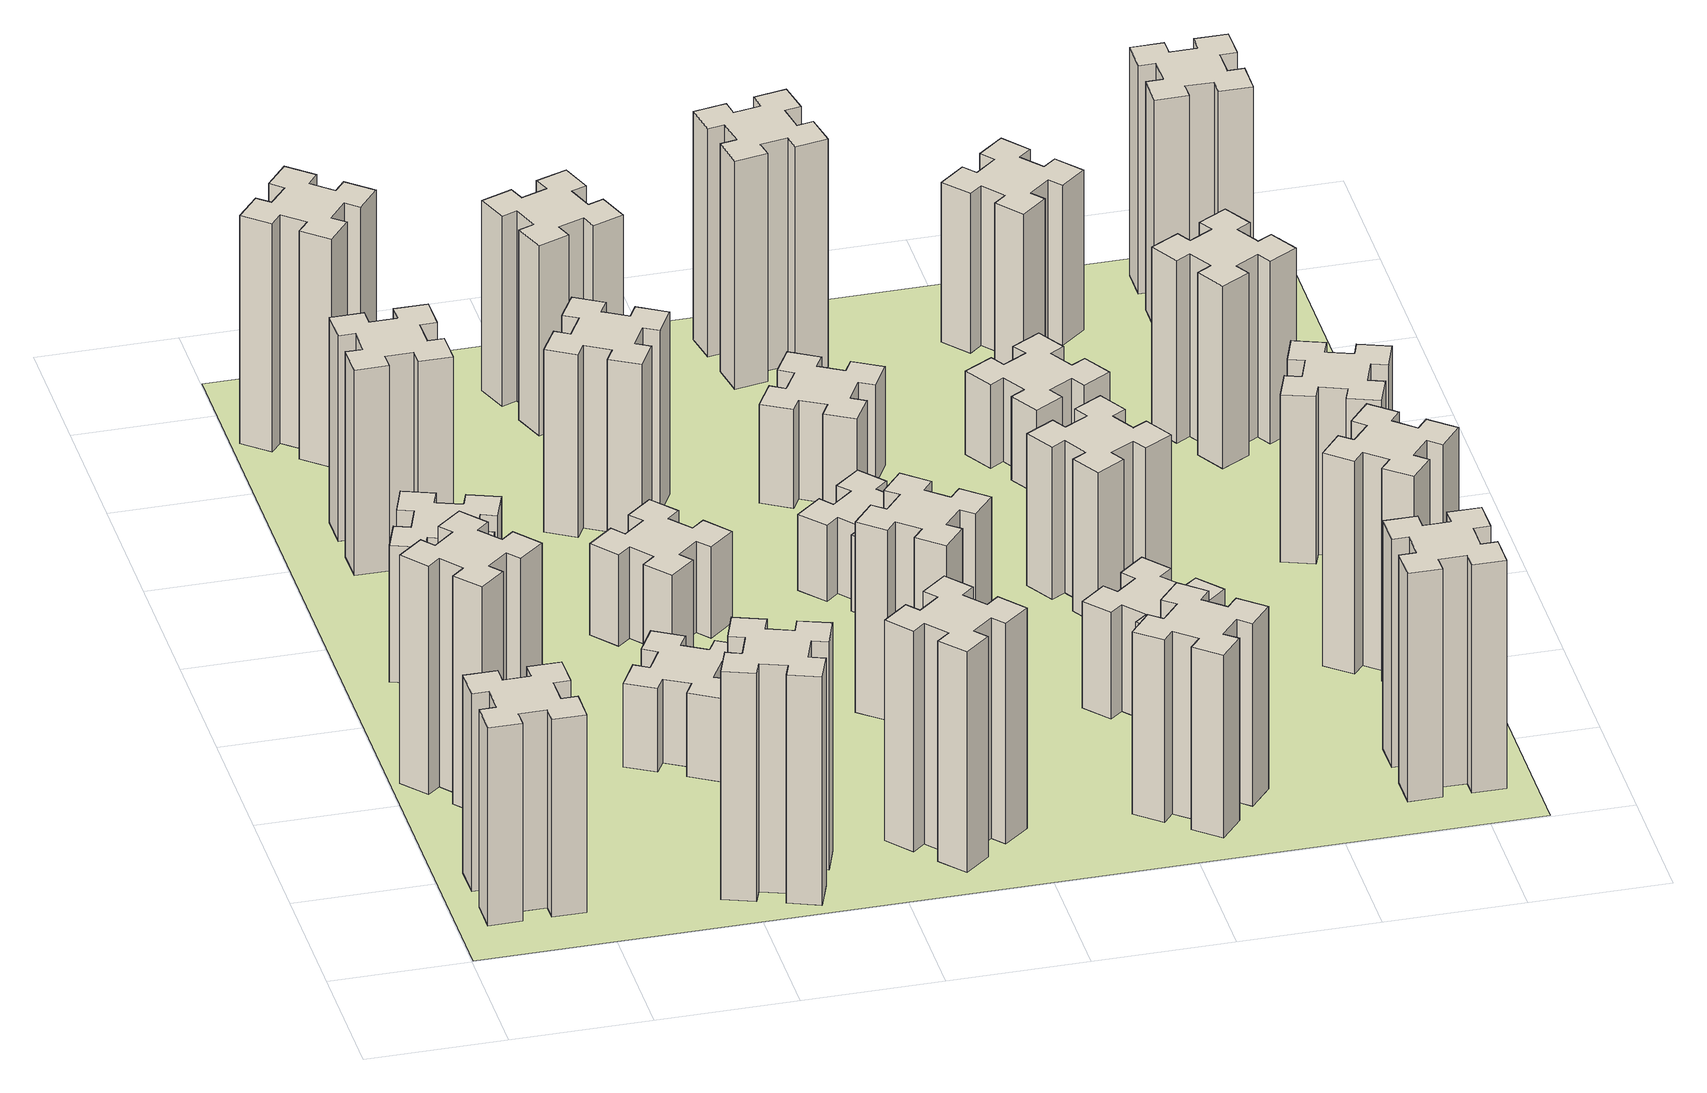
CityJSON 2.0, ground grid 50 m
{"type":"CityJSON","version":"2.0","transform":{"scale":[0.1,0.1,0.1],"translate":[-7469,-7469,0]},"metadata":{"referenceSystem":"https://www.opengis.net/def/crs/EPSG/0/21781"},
"CityObjects":{
"building1":{"type":"Building","attributes":{"class":"1000","function":"1000","usage":"1000","yearOfConstruction":2016,"roofType":"1000","measuredHeight":78,"storeysAboveGround":30,"storeysBelowGround":0},"geometry":[{"type":"Solid","lod":"1","boundaries":[[[[0,1,2,3,4,5,6,7,8,9,10,11,12,13,14,15,16,17,18,19]],[[17,16,20,21]],[[16,15,22,20]],[[15,14,23,22]],[[14,13,24,23]],[[13,12,25,24]],[[12,11,26,25]],[[11,10,27,26]],[[10,9,28,27]],[[9,8,29,28]],[[8,7,30,29]],[[7,6,31,30]],[[6,5,32,31]],[[5,4,33,32]],[[4,3,34,33]],[[3,2,35,34]],[[2,1,36,35]],[[1,0,37,36]],[[0,19,38,37]],[[19,18,39,38]],[[18,17,21,39]],[[24,25,26,27,28,29,30,31,32,33,34,35,36,37,38,39,21,20,22,23]]]]}]},
"building2":{"type":"Building","attributes":{"class":"1000","function":"1000","usage":"1000","yearOfConstruction":2016,"roofType":"1000","measuredHeight":90,"storeysAboveGround":30,"storeysBelowGround":0},"geometry":[{"type":"Solid","lod":"1","boundaries":[[[[40,41,42,43,44,45,46,47,48,49,50,51,52,53,54,55,56,57,58,59]],[[57,56,60,61]],[[56,55,62,60]],[[55,54,63,62]],[[54,53,64,63]],[[53,52,65,64]],[[52,51,66,65]],[[51,50,67,66]],[[50,49,68,67]],[[49,48,69,68]],[[48,47,70,69]],[[47,46,71,70]],[[46,45,72,71]],[[45,44,73,72]],[[44,43,74,73]],[[43,42,75,74]],[[42,41,76,75]],[[41,40,77,76]],[[40,59,78,77]],[[59,58,79,78]],[[58,57,61,79]],[[64,65,66,67,68,69,70,71,72,73,74,75,76,77,78,79,61,60,62,63]]]]}]},
"building3":{"type":"Building","attributes":{"class":"1000","function":"1000","usage":"1000","yearOfConstruction":2016,"roofType":"1000","measuredHeight":54,"storeysAboveGround":30,"storeysBelowGround":0},"geometry":[{"type":"Solid","lod":"1","boundaries":[[[[80,81,82,83,84,85,86,87,88,89,90,91,92,93,94,95,96,97,98,99]],[[97,96,100,101]],[[96,95,102,100]],[[95,94,103,102]],[[94,93,104,103]],[[93,92,105,104]],[[92,91,106,105]],[[91,90,107,106]],[[90,89,108,107]],[[89,88,109,108]],[[88,87,110,109]],[[87,86,111,110]],[[86,85,112,111]],[[85,84,113,112]],[[84,83,114,113]],[[83,82,115,114]],[[82,81,116,115]],[[81,80,117,116]],[[80,99,118,117]],[[99,98,119,118]],[[98,97,101,119]],[[104,105,106,107,108,109,110,111,112,113,114,115,116,117,118,119,101,100,102,103]]]]}]},
"building4":{"type":"Building","attributes":{"class":"1000","function":"1000","usage":"1000","yearOfConstruction":2016,"roofType":"1000","measuredHeight":81,"storeysAboveGround":30,"storeysBelowGround":0},"geometry":[{"type":"Solid","lod":"1","boundaries":[[[[120,121,122,123,124,125,126,127,128,129,130,131,132,133,134,135,136,137,138,139]],[[137,136,140,141]],[[136,135,142,140]],[[135,134,143,142]],[[134,133,144,143]],[[133,132,145,144]],[[132,131,146,145]],[[131,130,147,146]],[[130,129,148,147]],[[129,128,149,148]],[[128,127,150,149]],[[127,126,151,150]],[[126,125,152,151]],[[125,124,153,152]],[[124,123,154,153]],[[123,122,155,154]],[[122,121,156,155]],[[121,120,157,156]],[[120,139,158,157]],[[139,138,159,158]],[[138,137,141,159]],[[144,145,146,147,148,149,150,151,152,153,154,155,156,157,158,159,141,140,142,143]]]]}]},
"building5":{"type":"Building","attributes":{"class":"1000","function":"1000","usage":"1000","yearOfConstruction":2016,"roofType":"1000","measuredHeight":90,"storeysAboveGround":30,"storeysBelowGround":0},"geometry":[{"type":"Solid","lod":"1","boundaries":[[[[160,161,162,163,164,165,166,167,168,169,170,171,172,173,174,175,176,177,178,179]],[[177,176,180,181]],[[176,175,182,180]],[[175,174,183,182]],[[174,173,184,183]],[[173,172,185,184]],[[172,171,186,185]],[[171,170,187,186]],[[170,169,188,187]],[[169,168,189,188]],[[168,167,190,189]],[[167,166,191,190]],[[166,165,192,191]],[[165,164,193,192]],[[164,163,194,193]],[[163,162,195,194]],[[162,161,196,195]],[[161,160,197,196]],[[160,179,198,197]],[[179,178,199,198]],[[178,177,181,199]],[[184,185,186,187,188,189,190,191,192,193,194,195,196,197,198,199,181,180,182,183]]]]}]},
"building6":{"type":"Building","attributes":{"class":"1000","function":"1000","usage":"1000","yearOfConstruction":2016,"roofType":"1000","measuredHeight":90,"storeysAboveGround":30,"storeysBelowGround":0},"geometry":[{"type":"Solid","lod":"1","boundaries":[[[[200,201,202,203,204,205,206,207,208,209,210,211,212,213,214,215,216,217,218,219]],[[217,216,220,221]],[[216,215,222,220]],[[215,214,223,222]],[[214,213,224,223]],[[213,212,225,224]],[[212,211,226,225]],[[211,210,227,226]],[[210,209,228,227]],[[209,208,229,228]],[[208,207,230,229]],[[207,206,231,230]],[[206,205,232,231]],[[205,204,233,232]],[[204,203,234,233]],[[203,202,235,234]],[[202,201,236,235]],[[201,200,237,236]],[[200,219,238,237]],[[219,218,239,238]],[[218,217,221,239]],[[224,225,226,227,228,229,230,231,232,233,234,235,236,237,238,239,221,220,222,223]]]]}]},
"building7":{"type":"Building","attributes":{"class":"1000","function":"1000","usage":"1000","yearOfConstruction":2016,"roofType":"1000","measuredHeight":33,"storeysAboveGround":30,"storeysBelowGround":0},"geometry":[{"type":"Solid","lod":"1","boundaries":[[[[240,241,242,243,244,245,246,247,248,249,250,251,252,253,254,255,256,257,258,259]],[[257,256,260,261]],[[256,255,262,260]],[[255,254,263,262]],[[254,253,264,263]],[[253,252,265,264]],[[252,251,266,265]],[[251,250,267,266]],[[250,249,268,267]],[[249,248,269,268]],[[248,247,270,269]],[[247,246,271,270]],[[246,245,272,271]],[[245,244,273,272]],[[244,243,274,273]],[[243,242,275,274]],[[242,241,276,275]],[[241,240,277,276]],[[240,259,278,277]],[[259,258,279,278]],[[258,257,261,279]],[[264,265,266,267,268,269,270,271,272,273,274,275,276,277,278,279,261,260,262,263]]]]}]},
"building8":{"type":"Building","attributes":{"class":"1000","function":"1000","usage":"1000","yearOfConstruction":2016,"roofType":"1000","measuredHeight":36,"storeysAboveGround":30,"storeysBelowGround":0},"geometry":[{"type":"Solid","lod":"1","boundaries":[[[[280,281,282,283,284,285,286,287,288,289,290,291,292,293,294,295,296,297,298,299]],[[297,296,300,301]],[[296,295,302,300]],[[295,294,303,302]],[[294,293,304,303]],[[293,292,305,304]],[[292,291,306,305]],[[291,290,307,306]],[[290,289,308,307]],[[289,288,309,308]],[[288,287,310,309]],[[287,286,311,310]],[[286,285,312,311]],[[285,284,313,312]],[[284,283,314,313]],[[283,282,315,314]],[[282,281,316,315]],[[281,280,317,316]],[[280,299,318,317]],[[299,298,319,318]],[[298,297,301,319]],[[304,305,306,307,308,309,310,311,312,313,314,315,316,317,318,319,301,300,302,303]]]]}]},
"building9":{"type":"Building","attributes":{"class":"1000","function":"1000","usage":"1000","yearOfConstruction":2016,"roofType":"1000","measuredHeight":87,"storeysAboveGround":30,"storeysBelowGround":0},"geometry":[{"type":"Solid","lod":"1","boundaries":[[[[320,321,322,323,324,325,326,327,328,329,330,331,332,333,334,335,336,337,338,339]],[[337,336,340,341]],[[336,335,342,340]],[[335,334,343,342]],[[334,333,344,343]],[[333,332,345,344]],[[332,331,346,345]],[[331,330,347,346]],[[330,329,348,347]],[[329,328,349,348]],[[328,327,350,349]],[[327,326,351,350]],[[326,325,352,351]],[[325,324,353,352]],[[324,323,354,353]],[[323,322,355,354]],[[322,321,356,355]],[[321,320,357,356]],[[320,339,358,357]],[[339,338,359,358]],[[338,337,341,359]],[[344,345,346,347,348,349,350,351,352,353,354,355,356,357,358,359,341,340,342,343]]]]}]},
"building10":{"type":"Building","attributes":{"class":"1000","function":"1000","usage":"1000","yearOfConstruction":2016,"roofType":"1000","measuredHeight":72,"storeysAboveGround":30,"storeysBelowGround":0},"geometry":[{"type":"Solid","lod":"1","boundaries":[[[[360,361,362,363,364,365,366,367,368,369,370,371,372,373,374,375,376,377,378,379]],[[377,376,380,381]],[[376,375,382,380]],[[375,374,383,382]],[[374,373,384,383]],[[373,372,385,384]],[[372,371,386,385]],[[371,370,387,386]],[[370,369,388,387]],[[369,368,389,388]],[[368,367,390,389]],[[367,366,391,390]],[[366,365,392,391]],[[365,364,393,392]],[[364,363,394,393]],[[363,362,395,394]],[[362,361,396,395]],[[361,360,397,396]],[[360,379,398,397]],[[379,378,399,398]],[[378,377,381,399]],[[384,385,386,387,388,389,390,391,392,393,394,395,396,397,398,399,381,380,382,383]]]]}]},
"building11":{"type":"Building","attributes":{"class":"1000","function":"1000","usage":"1000","yearOfConstruction":2016,"roofType":"1000","measuredHeight":75,"storeysAboveGround":30,"storeysBelowGround":0},"geometry":[{"type":"Solid","lod":"1","boundaries":[[[[400,401,402,403,404,405,406,407,408,409,410,411,412,413,414,415,416,417,418,419]],[[417,416,420,421]],[[416,415,422,420]],[[415,414,423,422]],[[414,413,424,423]],[[413,412,425,424]],[[412,411,426,425]],[[411,410,427,426]],[[410,409,428,427]],[[409,408,429,428]],[[408,407,430,429]],[[407,406,431,430]],[[406,405,432,431]],[[405,404,433,432]],[[404,403,434,433]],[[403,402,435,434]],[[402,401,436,435]],[[401,400,437,436]],[[400,419,438,437]],[[419,418,439,438]],[[418,417,421,439]],[[424,425,426,427,428,429,430,431,432,433,434,435,436,437,438,439,421,420,422,423]]]]}]},
"building12":{"type":"Building","attributes":{"class":"1000","function":"1000","usage":"1000","yearOfConstruction":2016,"roofType":"1000","measuredHeight":75,"storeysAboveGround":30,"storeysBelowGround":0},"geometry":[{"type":"Solid","lod":"1","boundaries":[[[[440,441,442,443,444,445,446,447,448,449,450,451,452,453,454,455,456,457,458,459]],[[457,456,460,461]],[[456,455,462,460]],[[455,454,463,462]],[[454,453,464,463]],[[453,452,465,464]],[[452,451,466,465]],[[451,450,467,466]],[[450,449,468,467]],[[449,448,469,468]],[[448,447,470,469]],[[447,446,471,470]],[[446,445,472,471]],[[445,444,473,472]],[[444,443,474,473]],[[443,442,475,474]],[[442,441,476,475]],[[441,440,477,476]],[[440,459,478,477]],[[459,458,479,478]],[[458,457,461,479]],[[464,465,466,467,468,469,470,471,472,473,474,475,476,477,478,479,461,460,462,463]]]]}]},
"building13":{"type":"Building","attributes":{"class":"1000","function":"1000","usage":"1000","yearOfConstruction":2016,"roofType":"1000","measuredHeight":30,"storeysAboveGround":30,"storeysBelowGround":0},"geometry":[{"type":"Solid","lod":"1","boundaries":[[[[480,481,482,483,484,485,486,487,488,489,490,491,492,493,494,495,496,497,498,499]],[[497,496,500,501]],[[496,495,502,500]],[[495,494,503,502]],[[494,493,504,503]],[[493,492,505,504]],[[492,491,506,505]],[[491,490,507,506]],[[490,489,508,507]],[[489,488,509,508]],[[488,487,510,509]],[[487,486,511,510]],[[486,485,512,511]],[[485,484,513,512]],[[484,483,514,513]],[[483,482,515,514]],[[482,481,516,515]],[[481,480,517,516]],[[480,499,518,517]],[[499,498,519,518]],[[498,497,501,519]],[[504,505,506,507,508,509,510,511,512,513,514,515,516,517,518,519,501,500,502,503]]]]}]},
"building14":{"type":"Building","attributes":{"class":"1000","function":"1000","usage":"1000","yearOfConstruction":2016,"roofType":"1000","measuredHeight":39,"storeysAboveGround":30,"storeysBelowGround":0},"geometry":[{"type":"Solid","lod":"1","boundaries":[[[[520,521,522,523,524,525,526,527,528,529,530,531,532,533,534,535,536,537,538,539]],[[537,536,540,541]],[[536,535,542,540]],[[535,534,543,542]],[[534,533,544,543]],[[533,532,545,544]],[[532,531,546,545]],[[531,530,547,546]],[[530,529,548,547]],[[529,528,549,548]],[[528,527,550,549]],[[527,526,551,550]],[[526,525,552,551]],[[525,524,553,552]],[[524,523,554,553]],[[523,522,555,554]],[[522,521,556,555]],[[521,520,557,556]],[[520,539,558,557]],[[539,538,559,558]],[[538,537,541,559]],[[544,545,546,547,548,549,550,551,552,553,554,555,556,557,558,559,541,540,542,543]]]]}]},
"building15":{"type":"Building","attributes":{"class":"1000","function":"1000","usage":"1000","yearOfConstruction":2016,"roofType":"1000","measuredHeight":72,"storeysAboveGround":30,"storeysBelowGround":0},"geometry":[{"type":"Solid","lod":"1","boundaries":[[[[560,561,562,563,564,565,566,567,568,569,570,571,572,573,574,575,576,577,578,579]],[[577,576,580,581]],[[576,575,582,580]],[[575,574,583,582]],[[574,573,584,583]],[[573,572,585,584]],[[572,571,586,585]],[[571,570,587,586]],[[570,569,588,587]],[[569,568,589,588]],[[568,567,590,589]],[[567,566,591,590]],[[566,565,592,591]],[[565,564,593,592]],[[564,563,594,593]],[[563,562,595,594]],[[562,561,596,595]],[[561,560,597,596]],[[560,579,598,597]],[[579,578,599,598]],[[578,577,581,599]],[[584,585,586,587,588,589,590,591,592,593,594,595,596,597,598,599,581,580,582,583]]]]}]},
"building16":{"type":"Building","attributes":{"class":"1000","function":"1000","usage":"1000","yearOfConstruction":2016,"roofType":"1000","measuredHeight":90,"storeysAboveGround":30,"storeysBelowGround":0},"geometry":[{"type":"Solid","lod":"1","boundaries":[[[[600,601,602,603,604,605,606,607,608,609,610,611,612,613,614,615,616,617,618,619]],[[617,616,620,621]],[[616,615,622,620]],[[615,614,623,622]],[[614,613,624,623]],[[613,612,625,624]],[[612,611,626,625]],[[611,610,627,626]],[[610,609,628,627]],[[609,608,629,628]],[[608,607,630,629]],[[607,606,631,630]],[[606,605,632,631]],[[605,604,633,632]],[[604,603,634,633]],[[603,602,635,634]],[[602,601,636,635]],[[601,600,637,636]],[[600,619,638,637]],[[619,618,639,638]],[[618,617,621,639]],[[624,625,626,627,628,629,630,631,632,633,634,635,636,637,638,639,621,620,622,623]]]]}]},
"building17":{"type":"Building","attributes":{"class":"1000","function":"1000","usage":"1000","yearOfConstruction":2016,"roofType":"1000","measuredHeight":42,"storeysAboveGround":30,"storeysBelowGround":0},"geometry":[{"type":"Solid","lod":"1","boundaries":[[[[640,641,642,643,644,645,646,647,648,649,650,651,652,653,654,655,656,657,658,659]],[[657,656,660,661]],[[656,655,662,660]],[[655,654,663,662]],[[654,653,664,663]],[[653,652,665,664]],[[652,651,666,665]],[[651,650,667,666]],[[650,649,668,667]],[[649,648,669,668]],[[648,647,670,669]],[[647,646,671,670]],[[646,645,672,671]],[[645,644,673,672]],[[644,643,674,673]],[[643,642,675,674]],[[642,641,676,675]],[[641,640,677,676]],[[640,659,678,677]],[[659,658,679,678]],[[658,657,661,679]],[[664,665,666,667,668,669,670,671,672,673,674,675,676,677,678,679,661,660,662,663]]]]}]},
"building18":{"type":"Building","attributes":{"class":"1000","function":"1000","usage":"1000","yearOfConstruction":2016,"roofType":"1000","measuredHeight":60,"storeysAboveGround":30,"storeysBelowGround":0},"geometry":[{"type":"Solid","lod":"1","boundaries":[[[[680,681,682,683,684,685,686,687,688,689,690,691,692,693,694,695,696,697,698,699]],[[697,696,700,701]],[[696,695,702,700]],[[695,694,703,702]],[[694,693,704,703]],[[693,692,705,704]],[[692,691,706,705]],[[691,690,707,706]],[[690,689,708,707]],[[689,688,709,708]],[[688,687,710,709]],[[687,686,711,710]],[[686,685,712,711]],[[685,684,713,712]],[[684,683,714,713]],[[683,682,715,714]],[[682,681,716,715]],[[681,680,717,716]],[[680,699,718,717]],[[699,698,719,718]],[[698,697,701,719]],[[704,705,706,707,708,709,710,711,712,713,714,715,716,717,718,719,701,700,702,703]]]]}]},
"building19":{"type":"Building","attributes":{"class":"1000","function":"1000","usage":"1000","yearOfConstruction":2016,"roofType":"1000","measuredHeight":33,"storeysAboveGround":30,"storeysBelowGround":0},"geometry":[{"type":"Solid","lod":"1","boundaries":[[[[720,721,722,723,724,725,726,727,728,729,730,731,732,733,734,735,736,737,738,739]],[[737,736,740,741]],[[736,735,742,740]],[[735,734,743,742]],[[734,733,744,743]],[[733,732,745,744]],[[732,731,746,745]],[[731,730,747,746]],[[730,729,748,747]],[[729,728,749,748]],[[728,727,750,749]],[[727,726,751,750]],[[726,725,752,751]],[[725,724,753,752]],[[724,723,754,753]],[[723,722,755,754]],[[722,721,756,755]],[[721,720,757,756]],[[720,739,758,757]],[[739,738,759,758]],[[738,737,741,759]],[[744,745,746,747,748,749,750,751,752,753,754,755,756,757,758,759,741,740,742,743]]]]}]},
"building20":{"type":"Building","attributes":{"class":"1000","function":"1000","usage":"1000","yearOfConstruction":2016,"roofType":"1000","measuredHeight":90,"storeysAboveGround":30,"storeysBelowGround":0},"geometry":[{"type":"Solid","lod":"1","boundaries":[[[[760,761,762,763,764,765,766,767,768,769,770,771,772,773,774,775,776,777,778,779]],[[777,776,780,781]],[[776,775,782,780]],[[775,774,783,782]],[[774,773,784,783]],[[773,772,785,784]],[[772,771,786,785]],[[771,770,787,786]],[[770,769,788,787]],[[769,768,789,788]],[[768,767,790,789]],[[767,766,791,790]],[[766,765,792,791]],[[765,764,793,792]],[[764,763,794,793]],[[763,762,795,794]],[[762,761,796,795]],[[761,760,797,796]],[[760,779,798,797]],[[779,778,799,798]],[[778,777,781,799]],[[784,785,786,787,788,789,790,791,792,793,794,795,796,797,798,799,781,780,782,783]]]]}]},
"building21":{"type":"Building","attributes":{"class":"1000","function":"1000","usage":"1000","yearOfConstruction":2016,"roofType":"1000","measuredHeight":63,"storeysAboveGround":30,"storeysBelowGround":0},"geometry":[{"type":"Solid","lod":"1","boundaries":[[[[800,801,802,803,804,805,806,807,808,809,810,811,812,813,814,815,816,817,818,819]],[[817,816,820,821]],[[816,815,822,820]],[[815,814,823,822]],[[814,813,824,823]],[[813,812,825,824]],[[812,811,826,825]],[[811,810,827,826]],[[810,809,828,827]],[[809,808,829,828]],[[808,807,830,829]],[[807,806,831,830]],[[806,805,832,831]],[[805,804,833,832]],[[804,803,834,833]],[[803,802,835,834]],[[802,801,836,835]],[[801,800,837,836]],[[800,819,838,837]],[[819,818,839,838]],[[818,817,821,839]],[[824,825,826,827,828,829,830,831,832,833,834,835,836,837,838,839,821,820,822,823]]]]}]},
"building22":{"type":"Building","attributes":{"class":"1000","function":"1000","usage":"1000","yearOfConstruction":2016,"roofType":"1000","measuredHeight":84,"storeysAboveGround":30,"storeysBelowGround":0},"geometry":[{"type":"Solid","lod":"1","boundaries":[[[[840,841,842,843,844,845,846,847,848,849,850,851,852,853,854,855,856,857,858,859]],[[857,856,860,861]],[[856,855,862,860]],[[855,854,863,862]],[[854,853,864,863]],[[853,852,865,864]],[[852,851,866,865]],[[851,850,867,866]],[[850,849,868,867]],[[849,848,869,868]],[[848,847,870,869]],[[847,846,871,870]],[[846,845,872,871]],[[845,844,873,872]],[[844,843,874,873]],[[843,842,875,874]],[[842,841,876,875]],[[841,840,877,876]],[[840,859,878,877]],[[859,858,879,878]],[[858,857,861,879]],[[864,865,866,867,868,869,870,871,872,873,874,875,876,877,878,879,861,860,862,863]]]]}]},
"building23":{"type":"Building","attributes":{"class":"1000","function":"1000","usage":"1000","yearOfConstruction":2016,"roofType":"1000","measuredHeight":66,"storeysAboveGround":30,"storeysBelowGround":0},"geometry":[{"type":"Solid","lod":"1","boundaries":[[[[880,881,882,883,884,885,886,887,888,889,890,891,892,893,894,895,896,897,898,899]],[[897,896,900,901]],[[896,895,902,900]],[[895,894,903,902]],[[894,893,904,903]],[[893,892,905,904]],[[892,891,906,905]],[[891,890,907,906]],[[890,889,908,907]],[[889,888,909,908]],[[888,887,910,909]],[[887,886,911,910]],[[886,885,912,911]],[[885,884,913,912]],[[884,883,914,913]],[[883,882,915,914]],[[882,881,916,915]],[[881,880,917,916]],[[880,899,918,917]],[[899,898,919,918]],[[898,897,901,919]],[[904,905,906,907,908,909,910,911,912,913,914,915,916,917,918,919,901,900,902,903]]]]}]},
"building24":{"type":"Building","attributes":{"class":"1000","function":"1000","usage":"1000","yearOfConstruction":2016,"roofType":"1000","measuredHeight":72,"storeysAboveGround":30,"storeysBelowGround":0},"geometry":[{"type":"Solid","lod":"1","boundaries":[[[[920,921,922,923,924,925,926,927,928,929,930,931,932,933,934,935,936,937,938,939]],[[937,936,940,941]],[[936,935,942,940]],[[935,934,943,942]],[[934,933,944,943]],[[933,932,945,944]],[[932,931,946,945]],[[931,930,947,946]],[[930,929,948,947]],[[929,928,949,948]],[[928,927,950,949]],[[927,926,951,950]],[[926,925,952,951]],[[925,924,953,952]],[[924,923,954,953]],[[923,922,955,954]],[[922,921,956,955]],[[921,920,957,956]],[[920,939,958,957]],[[939,938,959,958]],[[938,937,941,959]],[[944,945,946,947,948,949,950,951,952,953,954,955,956,957,958,959,941,940,942,943]]]]}]},
"building25":{"type":"Building","attributes":{"class":"1000","function":"1000","usage":"1000","yearOfConstruction":2016,"roofType":"1000","measuredHeight":90,"storeysAboveGround":30,"storeysBelowGround":0},"geometry":[{"type":"Solid","lod":"1","boundaries":[[[[960,961,962,963,964,965,966,967,968,969,970,971,972,973,974,975,976,977,978,979]],[[977,976,980,981]],[[976,975,982,980]],[[975,974,983,982]],[[974,973,984,983]],[[973,972,985,984]],[[972,971,986,985]],[[971,970,987,986]],[[970,969,988,987]],[[969,968,989,988]],[[968,967,990,989]],[[967,966,991,990]],[[966,965,992,991]],[[965,964,993,992]],[[964,963,994,993]],[[963,962,995,994]],[[962,961,996,995]],[[961,960,997,996]],[[960,979,998,997]],[[979,978,999,998]],[[978,977,981,999]],[[984,985,986,987,988,989,990,991,992,993,994,995,996,997,998,999,981,980,982,983]]]]}]},
"landuse1":{"type":"LandUse","attributes":{"name":"plot1","function":"1010"},"geometry":[{"type":"MultiSurface","lod":"1","boundaries":[[[1000,1001,1002,1003]]]}]}
},
"vertices":[
[165,425,0],[165,325,0],[105,325,0],[105,205,0],[225,205,0],[225,265,0],[325,265,0],[325,205,0],[445,205,0],[445,325,0],[385,325,0],[385,425,0],[445,425,0],[445,545,0],[325,545,0],[325,485,0],[225,485,0],[225,545,0],[105,545,0],[105,425,0],[225,485,780],[225,545,780],[325,485,780],[325,545,780],[445,545,780],[445,425,780],[385,425,780],[385,325,780],[445,325,780],[445,205,780],[325,205,780],[325,265,780],[225,265,780],[225,205,780],[105,205,780],[105,325,780],[165,325,780],[165,425,780],[105,425,780],[105,545,780],
[392,1148,0],[327,1224,0],[373,1263,0],[296,1355,0],[204,1278,0],[243,1232,0],[166,1167,0],[128,1213,0],[36,1136,0],[113,1044,0],[159,1083,0],[223,1006,0],[177,968,0],[254,876,0],[346,953,0],[308,999,0],[384,1063,0],[423,1017,0],[515,1094,0],[438,1186,0],[384,1063,900],[423,1017,900],[308,999,900],[346,953,900],[254,876,900],[177,968,900],[223,1006,900],[159,1083,900],[113,1044,900],[36,1136,900],[128,1213,900],[166,1167,900],[243,1232,900],[204,1278,900],[296,1355,900],[373,1263,900],[327,1224,900],[392,1148,900],[438,1186,900],[515,1094,900],
[289,1940,0],[255,1846,0],[199,1867,0],[157,1754,0],[270,1713,0],[291,1769,0],[385,1735,0],[364,1679,0],[477,1637,0],[518,1750,0],[462,1771,0],[496,1865,0],[552,1844,0],[593,1957,0],[480,1998,0],[460,1942,0],[366,1976,0],[387,2032,0],[274,2073,0],[233,1960,0],[366,1976,540],[387,2032,540],[460,1942,540],[480,1998,540],[593,1957,540],[552,1844,540],[496,1865,540],[462,1771,540],[518,1750,540],[477,1637,540],[364,1679,540],[385,1735,540],[291,1769,540],[270,1713,540],[157,1754,540],[199,1867,540],[255,1846,540],[289,1940,540],[233,1960,540],[274,2073,540],
[485,2545,0],[485,2645,0],[545,2645,0],[545,2765,0],[425,2765,0],[425,2705,0],[325,2705,0],[325,2765,0],[205,2765,0],[205,2645,0],[265,2645,0],[265,2545,0],[205,2545,0],[205,2425,0],[325,2425,0],[325,2485,0],[425,2485,0],[425,2425,0],[545,2425,0],[545,2545,0],[425,2485,810],[425,2425,810],[325,2485,810],[325,2425,810],[205,2425,810],[205,2545,810],[265,2545,810],[265,2645,810],[205,2645,810],[205,2765,810],[325,2765,810],[325,2705,810],[425,2705,810],[425,2765,810],[545,2765,810],[545,2645,810],[485,2645,810],[485,2545,810],[545,2545,810],[545,2425,810],
[1029,360,0],[995,266,0],[939,287,0],[897,174,0],[1010,133,0],[1031,189,0],[1125,155,0],[1104,99,0],[1217,57,0],[1258,170,0],[1202,191,0],[1236,285,0],[1292,264,0],[1333,377,0],[1220,418,0],[1200,362,0],[1106,396,0],[1127,452,0],[1014,493,0],[973,380,0],[1106,396,900],[1127,452,900],[1200,362,900],[1220,418,900],[1333,377,900],[1292,264,900],[1236,285,900],[1202,191,900],[1258,170,900],[1217,57,900],[1104,99,900],[1125,155,900],[1031,189,900],[1010,133,900],[897,174,900],[939,287,900],[995,266,900],[1029,360,900],[973,380,900],[1014,493,900],
[384,3387,0],[308,3452,0],[346,3498,0],[254,3575,0],[177,3483,0],[223,3444,0],[159,3368,0],[113,3406,0],[36,3314,0],[128,3237,0],[166,3283,0],[243,3219,0],[204,3173,0],[296,3096,0],[373,3188,0],[327,3226,0],[392,3303,0],[438,3264,0],[515,3356,0],[423,3433,0],[392,3303,900],[438,3264,900],[327,3226,900],[373,3188,900],[296,3096,900],[204,3173,900],[243,3219,900],[166,3283,900],[128,3237,900],[36,3314,900],[113,3406,900],[159,3368,900],[223,3444,900],[177,3483,900],[254,3575,900],[346,3498,900],[308,3452,900],[384,3387,900],[423,3433,900],[515,3356,900],
[1086,1017,0],[1136,1104,0],[1188,1074,0],[1248,1178,0],[1144,1238,0],[1114,1186,0],[1027,1236,0],[1057,1288,0],[953,1348,0],[893,1244,0],[945,1214,0],[895,1127,0],[843,1157,0],[783,1053,0],[887,993,0],[917,1045,0],[1004,995,0],[974,943,0],[1078,883,0],[1138,987,0],[1004,995,330],[974,943,330],[917,1045,330],[887,993,330],[783,1053,330],[843,1157,330],[895,1127,330],[945,1214,330],[893,1244,330],[953,1348,330],[1057,1288,330],[1027,1236,330],[1114,1186,330],[1144,1238,330],[1248,1178,330],[1188,1074,330],[1136,1104,330],[1086,1017,330],[1138,987,330],[1078,883,330],
[1083,1972,0],[1006,1907,0],[968,1953,0],[876,1876,0],[953,1784,0],[999,1823,0],[1063,1746,0],[1017,1708,0],[1094,1616,0],[1186,1693,0],[1148,1739,0],[1224,1803,0],[1263,1757,0],[1355,1834,0],[1278,1926,0],[1232,1888,0],[1167,1964,0],[1213,2003,0],[1136,2095,0],[1044,2018,0],[1167,1964,360],[1213,2003,360],[1232,1888,360],[1278,1926,360],[1355,1834,360],[1263,1757,360],[1224,1803,360],[1148,1739,360],[1186,1693,360],[1094,1616,360],[1017,1708,360],[1063,1746,360],[999,1823,360],[953,1784,360],[876,1876,360],[968,1953,360],[1006,1907,360],[1083,1972,360],[1044,2018,360],[1136,2095,360],
[1639,343,0],[1703,266,0],[1657,228,0],[1734,136,0],[1826,213,0],[1788,259,0],[1864,323,0],[1903,277,0],[1995,354,0],[1918,446,0],[1872,408,0],[1807,484,0],[1853,523,0],[1776,615,0],[1684,538,0],[1723,492,0],[1646,427,0],[1608,473,0],[1516,396,0],[1593,304,0],[1646,427,870],[1608,473,870],[1723,492,870],[1684,538,870],[1776,615,870],[1853,523,870],[1807,484,870],[1872,408,870],[1918,446,870],[1995,354,870],[1903,277,870],[1864,323,870],[1788,259,870],[1826,213,870],[1734,136,870],[1657,228,870],[1703,266,870],[1639,343,870],[1593,304,870],[1516,396,870],
[1214,2666,0],[1127,2716,0],[1157,2768,0],[1053,2828,0],[993,2724,0],[1045,2694,0],[995,2607,0],[943,2637,0],[883,2533,0],[987,2473,0],[1017,2525,0],[1104,2475,0],[1074,2423,0],[1178,2363,0],[1238,2467,0],[1186,2497,0],[1236,2584,0],[1288,2554,0],[1348,2658,0],[1244,2718,0],[1236,2584,720],[1288,2554,720],[1186,2497,720],[1238,2467,720],[1178,2363,720],[1074,2423,720],[1104,2475,720],[1017,2525,720],[987,2473,720],[883,2533,720],[943,2637,720],[995,2607,720],[1045,2694,720],[993,2724,720],[1053,2828,720],[1157,2768,720],[1127,2716,720],[1214,2666,720],[1244,2718,720],[1348,2658,720],
[1125,3456,0],[1031,3422,0],[1010,3478,0],[897,3437,0],[939,3324,0],[995,3345,0],[1029,3251,0],[973,3230,0],[1014,3117,0],[1127,3159,0],[1106,3215,0],[1200,3249,0],[1220,3193,0],[1333,3234,0],[1292,3347,0],[1236,3326,0],[1202,3420,0],[1258,3440,0],[1217,3553,0],[1104,3512,0],[1202,3420,750],[1258,3440,750],[1236,3326,750],[1292,3347,750],[1333,3234,750],[1220,3193,750],[1200,3249,750],[1106,3215,750],[1127,3159,750],[1014,3117,750],[973,3230,750],[1029,3251,750],[995,3345,750],[939,3324,750],[897,3437,750],[1010,3478,750],[1031,3422,750],[1125,3456,750],[1104,3512,750],[1217,3553,750],
[1803,1324,0],[1739,1248,0],[1693,1286,0],[1616,1194,0],[1708,1117,0],[1746,1163,0],[1823,1099,0],[1784,1053,0],[1876,976,0],[1953,1068,0],[1907,1106,0],[1972,1183,0],[2018,1144,0],[2095,1236,0],[2003,1313,0],[1964,1267,0],[1888,1332,0],[1926,1378,0],[1834,1455,0],[1757,1363,0],[1888,1332,750],[1926,1378,750],[1964,1267,750],[2003,1313,750],[2095,1236,750],[2018,1144,750],[1972,1183,750],[1907,1106,750],[1953,1068,750],[1876,976,750],[1784,1053,750],[1823,1099,750],[1746,1163,750],[1708,1117,750],[1616,1194,750],[1693,1286,750],[1739,1248,750],[1803,1324,750],[1757,1363,750],[1834,1455,750],
[1972,1988,0],[1907,2064,0],[1953,2103,0],[1876,2195,0],[1784,2118,0],[1823,2072,0],[1746,2007,0],[1708,2053,0],[1616,1976,0],[1693,1884,0],[1739,1923,0],[1803,1846,0],[1757,1808,0],[1834,1716,0],[1926,1793,0],[1888,1839,0],[1964,1903,0],[2003,1857,0],[2095,1934,0],[2018,2026,0],[1964,1903,300],[2003,1857,300],[1888,1839,300],[1926,1793,300],[1834,1716,300],[1757,1808,300],[1803,1846,300],[1739,1923,300],[1693,1884,300],[1616,1976,300],[1708,2053,300],[1746,2007,300],[1823,2072,300],[1784,2118,300],[1876,2195,300],[1953,2103,300],[1907,2064,300],[1972,1988,300],[2018,2026,300],[2095,1934,300],
[1926,2497,0],[1976,2584,0],[2028,2554,0],[2088,2658,0],[1984,2718,0],[1954,2666,0],[1867,2716,0],[1897,2768,0],[1793,2828,0],[1733,2724,0],[1785,2694,0],[1735,2607,0],[1683,2637,0],[1623,2533,0],[1727,2473,0],[1757,2525,0],[1844,2475,0],[1814,2423,0],[1918,2363,0],[1978,2467,0],[1844,2475,390],[1814,2423,390],[1757,2525,390],[1727,2473,390],[1623,2533,390],[1683,2637,390],[1735,2607,390],[1785,2694,390],[1733,2724,390],[1793,2828,390],[1897,2768,390],[1867,2716,390],[1954,2666,390],[1984,2718,390],[2088,2658,390],[2028,2554,390],[1976,2584,390],[1926,2497,390],[1978,2467,390],[1918,2363,390],
[2486,323,0],[2563,259,0],[2524,213,0],[2616,136,0],[2693,228,0],[2647,266,0],[2712,343,0],[2758,304,0],[2835,396,0],[2743,473,0],[2704,427,0],[2628,492,0],[2666,538,0],[2574,615,0],[2497,523,0],[2543,484,0],[2479,408,0],[2433,446,0],[2356,354,0],[2448,277,0],[2479,408,720],[2433,446,720],[2543,484,720],[2497,523,720],[2574,615,720],[2666,538,720],[2628,492,720],[2704,427,720],[2743,473,720],[2835,396,720],[2758,304,720],[2712,343,720],[2647,266,720],[2693,228,720],[2616,136,720],[2524,213,720],[2563,259,720],[2486,323,720],[2448,277,720],[2356,354,720],
[1972,3405,0],[1955,3504,0],[2014,3514,0],[1993,3632,0],[1875,3611,0],[1885,3552,0],[1787,3535,0],[1777,3594,0],[1658,3573,0],[1679,3455,0],[1738,3465,0],[1756,3367,0],[1697,3357,0],[1717,3238,0],[1836,3259,0],[1825,3318,0],[1924,3336,0],[1934,3277,0],[2052,3297,0],[2031,3416,0],[1924,3336,900],[1934,3277,900],[1825,3318,900],[1836,3259,900],[1717,3238,900],[1697,3357,900],[1756,3367,900],[1738,3465,900],[1679,3455,900],[1658,3573,900],[1777,3594,900],[1787,3535,900],[1885,3552,900],[1875,3611,900],[1993,3632,900],[2014,3514,900],[1955,3504,900],[1972,3405,900],[2031,3416,900],[2052,3297,900],
[2563,1132,0],[2486,1067,0],[2448,1113,0],[2356,1036,0],[2433,944,0],[2479,983,0],[2543,906,0],[2497,868,0],[2574,776,0],[2666,853,0],[2628,899,0],[2704,963,0],[2743,917,0],[2835,994,0],[2758,1086,0],[2712,1048,0],[2647,1124,0],[2693,1163,0],[2616,1255,0],[2524,1178,0],[2647,1124,420],[2693,1163,420],[2712,1048,420],[2758,1086,420],[2835,994,420],[2743,917,420],[2704,963,420],[2628,899,420],[2666,853,420],[2574,776,420],[2497,868,420],[2543,906,420],[2479,983,420],[2433,944,420],[2356,1036,420],[2448,1113,420],[2486,1067,420],[2563,1132,420],[2524,1178,420],[2616,1255,420],
[2475,1744,0],[2525,1657,0],[2473,1627,0],[2533,1523,0],[2637,1583,0],[2607,1635,0],[2694,1685,0],[2724,1633,0],[2828,1693,0],[2768,1797,0],[2716,1767,0],[2666,1854,0],[2718,1884,0],[2658,1988,0],[2554,1928,0],[2584,1876,0],[2497,1826,0],[2467,1878,0],[2363,1818,0],[2423,1714,0],[2497,1826,600],[2467,1878,600],[2584,1876,600],[2554,1928,600],[2658,1988,600],[2718,1884,600],[2666,1854,600],[2716,1767,600],[2768,1797,600],[2828,1693,600],[2724,1633,600],[2694,1685,600],[2607,1635,600],[2637,1583,600],[2533,1523,600],[2473,1627,600],[2525,1657,600],[2475,1744,600],[2423,1714,600],[2363,1818,600],
[2607,2475,0],[2694,2525,0],[2724,2473,0],[2828,2533,0],[2768,2637,0],[2716,2607,0],[2666,2694,0],[2718,2724,0],[2658,2828,0],[2554,2768,0],[2584,2716,0],[2497,2666,0],[2467,2718,0],[2363,2658,0],[2423,2554,0],[2475,2584,0],[2525,2497,0],[2473,2467,0],[2533,2363,0],[2637,2423,0],[2525,2497,330],[2473,2467,330],[2475,2584,330],[2423,2554,330],[2363,2658,330],[2467,2718,330],[2497,2666,330],[2584,2716,330],[2554,2768,330],[2658,2828,330],[2718,2724,330],[2666,2694,330],[2716,2607,330],[2768,2637,330],[2828,2533,330],[2724,2473,330],[2694,2525,330],[2607,2475,330],[2637,2423,330],[2533,2363,330],
[3485,485,0],[3385,485,0],[3385,545,0],[3265,545,0],[3265,425,0],[3325,425,0],[3325,325,0],[3265,325,0],[3265,205,0],[3385,205,0],[3385,265,0],[3485,265,0],[3485,205,0],[3605,205,0],[3605,325,0],[3545,325,0],[3545,425,0],[3605,425,0],[3605,545,0],[3485,545,0],[3545,425,900],[3605,425,900],[3545,325,900],[3605,325,900],[3605,205,900],[3485,205,900],[3485,265,900],[3385,265,900],[3385,205,900],[3265,205,900],[3265,325,900],[3325,325,900],[3325,425,900],[3265,425,900],[3265,545,900],[3385,545,900],[3385,485,900],[3485,485,900],[3485,545,900],[3605,545,900],
[2812,3368,0],[2747,3444,0],[2793,3483,0],[2716,3575,0],[2624,3498,0],[2663,3452,0],[2586,3387,0],[2548,3433,0],[2456,3356,0],[2533,3264,0],[2579,3303,0],[2643,3226,0],[2597,3188,0],[2674,3096,0],[2766,3173,0],[2728,3219,0],[2804,3283,0],[2843,3237,0],[2935,3314,0],[2858,3406,0],[2804,3283,630],[2843,3237,630],[2728,3219,630],[2766,3173,630],[2674,3096,630],[2597,3188,630],[2643,3226,630],[2579,3303,630],[2533,3264,630],[2456,3356,630],[2548,3433,630],[2586,3387,630],[2663,3452,630],[2624,3498,630],[2716,3575,630],[2793,3483,630],[2747,3444,630],[2812,3368,630],[2858,3406,630],[2935,3314,630],
[3487,1006,0],[3552,1083,0],[3598,1044,0],[3675,1136,0],[3583,1213,0],[3544,1167,0],[3468,1232,0],[3506,1278,0],[3414,1355,0],[3337,1263,0],[3383,1224,0],[3319,1148,0],[3273,1186,0],[3196,1094,0],[3288,1017,0],[3326,1063,0],[3403,999,0],[3364,953,0],[3456,876,0],[3533,968,0],[3403,999,840],[3364,953,840],[3326,1063,840],[3288,1017,840],[3196,1094,840],[3273,1186,840],[3319,1148,840],[3383,1224,840],[3337,1263,840],[3414,1355,840],[3506,1278,840],[3468,1232,840],[3544,1167,840],[3583,1213,840],[3675,1136,840],[3598,1044,840],[3552,1083,840],[3487,1006,840],[3533,968,840],[3456,876,840],
[3520,1942,0],[3426,1976,0],[3447,2032,0],[3334,2073,0],[3293,1960,0],[3349,1940,0],[3315,1846,0],[3259,1867,0],[3217,1754,0],[3330,1713,0],[3351,1769,0],[3445,1735,0],[3424,1679,0],[3537,1637,0],[3578,1750,0],[3522,1771,0],[3556,1865,0],[3612,1844,0],[3653,1957,0],[3540,1998,0],[3556,1865,660],[3612,1844,660],[3522,1771,660],[3578,1750,660],[3537,1637,660],[3424,1679,660],[3445,1735,660],[3351,1769,660],[3330,1713,660],[3217,1754,660],[3259,1867,660],[3315,1846,660],[3349,1940,660],[3293,1960,660],[3334,2073,660],[3447,2032,660],[3426,1976,660],[3520,1942,660],[3540,1998,660],[3653,1957,660],
[3247,2475,0],[3334,2525,0],[3364,2473,0],[3468,2533,0],[3408,2637,0],[3356,2607,0],[3306,2694,0],[3358,2724,0],[3298,2828,0],[3194,2768,0],[3224,2716,0],[3137,2666,0],[3107,2718,0],[3003,2658,0],[3063,2554,0],[3115,2584,0],[3165,2497,0],[3113,2467,0],[3173,2363,0],[3277,2423,0],[3165,2497,720],[3113,2467,720],[3115,2584,720],[3063,2554,720],[3003,2658,720],[3107,2718,720],[3137,2666,720],[3224,2716,720],[3194,2768,720],[3298,2828,720],[3358,2724,720],[3306,2694,720],[3356,2607,720],[3408,2637,720],[3468,2533,720],[3364,2473,720],[3334,2525,720],[3247,2475,720],[3277,2423,720],[3173,2363,720],
[3285,3325,0],[3385,3325,0],[3385,3265,0],[3505,3265,0],[3505,3385,0],[3445,3385,0],[3445,3485,0],[3505,3485,0],[3505,3605,0],[3385,3605,0],[3385,3545,0],[3285,3545,0],[3285,3605,0],[3165,3605,0],[3165,3485,0],[3225,3485,0],[3225,3385,0],[3165,3385,0],[3165,3265,0],[3285,3265,0],[3225,3385,900],[3165,3385,900],[3225,3485,900],[3165,3485,900],[3165,3605,900],[3285,3605,900],[3285,3545,900],[3385,3545,900],[3385,3605,900],[3505,3605,900],[3505,3485,900],[3445,3485,900],[3445,3385,900],[3505,3385,900],[3505,3265,900],[3385,3265,900],[3385,3325,900],[3285,3325,900],[3285,3265,900],[3165,3265,900],
[5,3705,0],[3705,3705,0],[3705,5,0],[5,5,0]
]}
